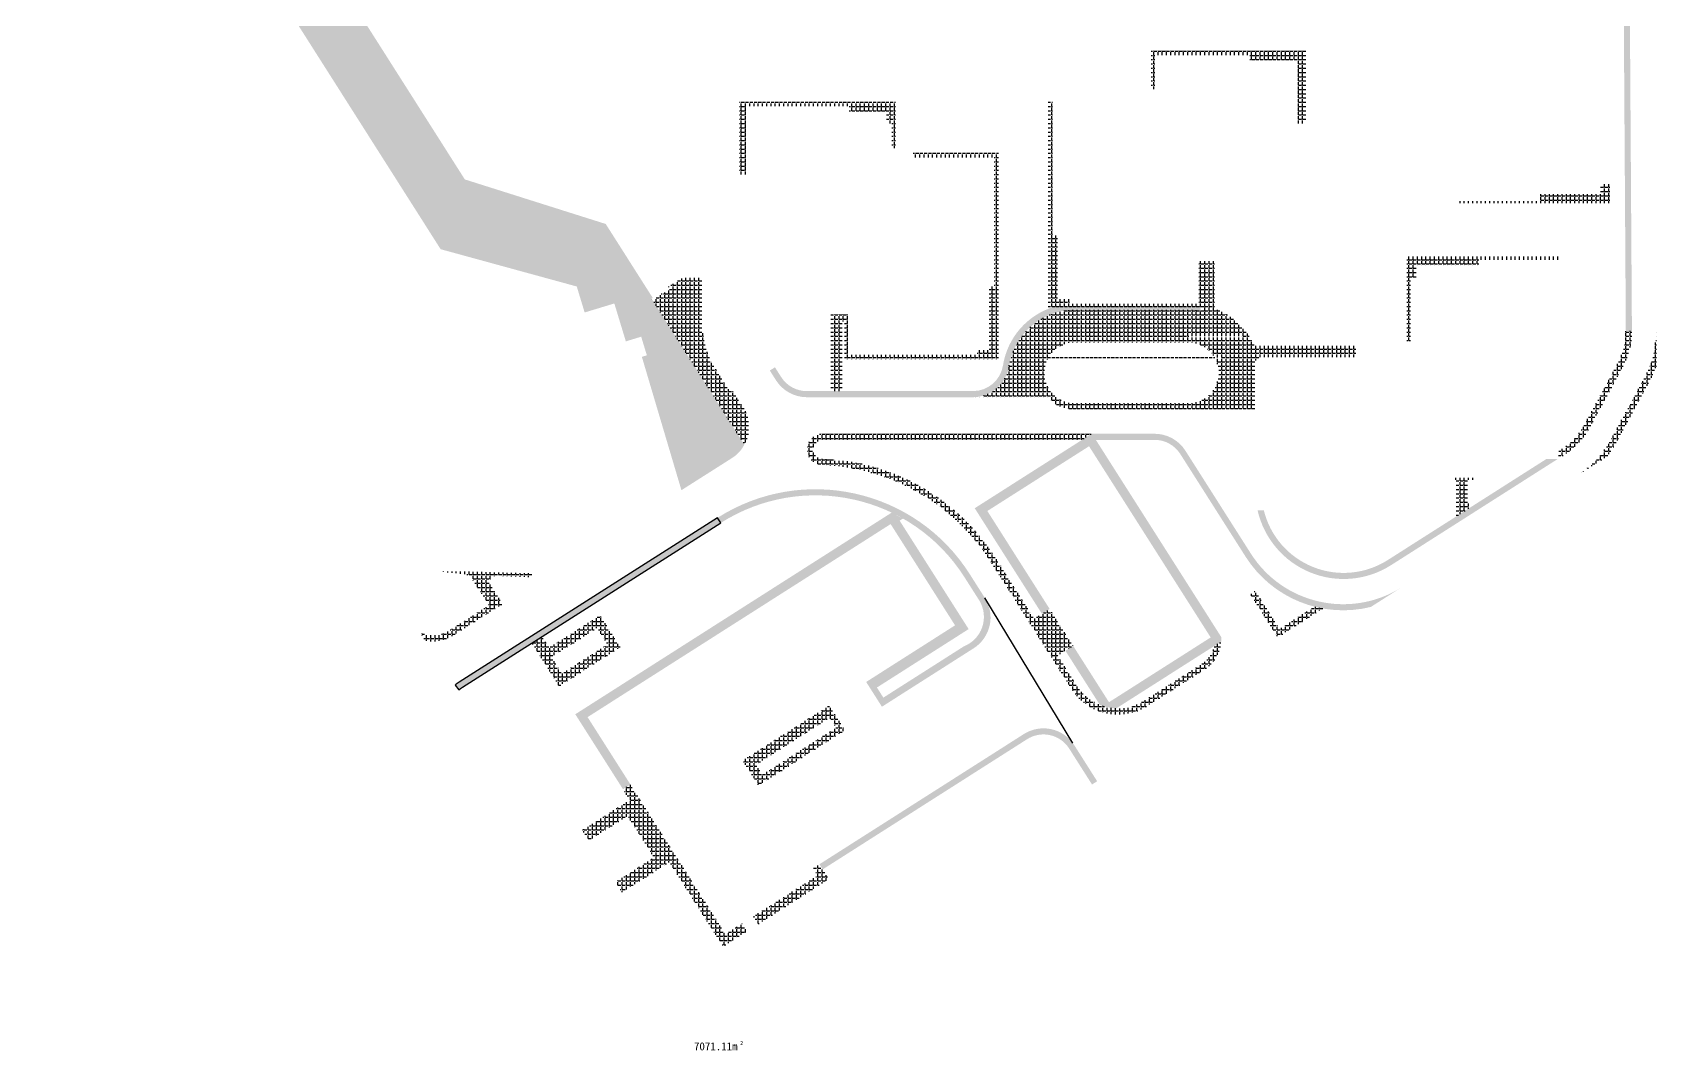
# Model space of a CAD drawing. Extents: x 1977 to 1034874806, y 3985 to 587211952.
# Drawn here: x 515718164 to 515984885, y 291547733 to 291714822 of the extents above; entities that cross this region are included whole.
import ezdxf

# ---------------------------------------------------------------- set-up
doc = ezdxf.new("R2010")
doc.units = 0
doc.header["$LTSCALE"] = 10
doc.header["$MEASUREMENT"] = 0
for name, color, linetype in [('PUB_TEXT', 7, 'Continuous'), ('SPACE', 7, 'Continuous'), ('SPACE_HATCH', 8, 'Continuous')]:
    doc.layers.add(name, color=color, linetype=linetype)
doc.styles.add('_TCH_SPACE', font='simhei.ttf', dxfattribs={"height": 5})
pattern_1 = [(0, (0, 0), (0, 698.5), [508, -190.5]), (90, (0, 0), (-698.5, 4.277078946022131e-14), [508, -190.5])]

msp = doc.modelspace()

# ---------------------------------------------------------------- hatches: boundary and pattern name
at = {"layer": 'SPACE_HATCH'}
h = msp.add_hatch(dxfattribs=at)
h.set_pattern_fill('ANGLE', color=256, scale=200, style=0)
h.set_pattern_definition(pattern_1)
h.paths.add_polyline_path([(515835072.4215041, 291647175.1451407), (515819842.0749345, 291671139.8287554), (515820030.1421967, 291671259.5465269), (515812311.9573627, 291683393.7649752), (515789169.4414191, 291690707.1289424), (515755003.270023, 291744421.8035914), (515718164.4698818, 291729858.0059409), (515721791.6201301, 291724155.546826), (515735057.6880588, 291729104.7418129), (515735342.3790828, 291728341.6418602), (515746960.2093948, 291732675.9259805), (515746746.7417655, 291733248.1152111), (515750064.3066293, 291734485.8048928), (515785195.958015, 291679253.2416011), (515807552.8625422, 291673133.444216), (515808849.8468417, 291668867.5164745), (515813723.5195185, 291670349.2754922), (515815615.4435675, 291664126.5237262), (515818135.5432668, 291664892.7180734), (515819065.2156607, 291661834.9206242), (515818244.8436082, 291661585.5001506), (515824742.8849679, 291639697.0436944), (515833064.8641822, 291644985.9359722, 0.1379964767346037)])
h = msp.add_hatch(dxfattribs=at)
h.set_pattern_fill('ANGLE', color=256, scale=200, style=0)
h.set_pattern_definition(pattern_1)
h.paths.add_polyline_path([(515980425.6595824, 291730767.7418855), (515979425.6806177, 291730761.2557291), (515979846.8747221, 291665825.2263173), (515980846.8536868, 291665831.7124738)])
h = msp.add_hatch(dxfattribs=at)
h.set_pattern_fill('ANGLE', color=256, scale=200, style=0)
h.set_pattern_definition(pattern_1)
h.paths.add_polyline_path([(515927397.7559674, 291711812.3322178), (515901897.7559693, 291711812.3322182), (515901897.7559814, 291705512.3322178), (515902497.7559592, 291705512.3322178), (515902497.7559905, 291711112.3322178), (515918097.7559674, 291711112.3321481), (515918097.7559674, 291710312.3322178), (515925897.7559674, 291710312.3322178), (515925897.7559674, 291699912.3322178), (515927397.7559674, 291699912.3322178)])
h = msp.add_hatch(dxfattribs=at)
h.set_pattern_fill('ANGLE', color=256, scale=200, style=0)
h.set_pattern_definition(pattern_1)
h.paths.add_polyline_path([(515859897.7559552, 291703412.3322419), (515834297.7559633, 291703412.3322424), (515834297.7559633, 291691512.3322424), (515835297.7559636, 291691512.3322424), (515835297.7559636, 291702712.3323283), (515852297.7559414, 291702712.3322713), (515852297.7559417, 291701912.3322424), (515858397.7559662, 291701912.3322424), (515858397.755956, 291699912.332258), (515859297.7559656, 291699912.3322621), (515859297.7559656, 291695812.3322338), (515859897.7559552, 291695812.3322338)])
h = msp.add_hatch(dxfattribs=at)
h.set_pattern_fill('ANGLE', color=256, scale=200, style=0)
h.set_pattern_definition(pattern_1)
h.paths.add_polyline_path([(515886497.7560012, 291681512.3322181), (515885697.7559448, 291681512.3322181), (515885697.7559449, 291703412.3322393), (515884997.7560011, 291703412.3322385), (515884997.7560083, 291669612.3322178), (515885372.454498, 291669612.3322178, -0.01342512082358942), (515885984.8083875, 291669812.6617004), (515909998.0848742, 291669812.6617004), (515909998.0848742, 291670144.9436616, -0.006346087767780427), (515910297.7559674, 291670090.3692852), (515910297.7559674, 291675812.6621962), (515909697.7559674, 291675812.6621962), (515909697.7559674, 291670312.3322178), (515888497.7559674, 291670312.3322178), (515888497.7559602, 291671112.3322178), (515886497.7560012, 291671112.3322178)])
h = msp.add_hatch(dxfattribs=at)
h.set_pattern_fill('ANGLE', color=256, scale=200, style=0)
h.set_pattern_definition(pattern_1)
h.paths.add_polyline_path([(515876797.7559109, 291661212.3322424), (515876797.7548143, 291695012.3583402), (515862797.7566453, 291695012.3583402), (515862797.7566453, 291694312.3323215), (515876097.7559851, 291694312.3323238), (515876097.7559851, 291673112.3322431), (515875297.7559294, 291673112.3322413), (515875297.7559294, 291662712.3322424), (515873297.7559581, 291662712.3322424), (515873297.7559581, 291661912.332211), (515852097.7559338, 291661912.332211), (515852097.7559338, 291667412.5189309), (515851497.7559633, 291667412.5189309), (515851497.7559633, 291661212.3322424)])
h = msp.add_hatch(dxfattribs=at)
h.set_pattern_fill('ANGLE', color=256, scale=200, style=0)
h.set_pattern_definition(pattern_1)
h.paths.add_polyline_path([(515977198.084751, 291689912.6620938), (515975698.0848873, 291689912.6620938), (515975698.0848873, 291688312.6620938), (515965698.0848073, 291688312.6620938), (515965698.0848073, 291687112.6621907), (515952598.0845923, 291687112.6621907), (515952598.0845923, 291686812.6622909), (515977198.084751, 291686812.6622974)])
h = msp.add_hatch(dxfattribs=at)
h.set_pattern_fill('ANGLE', color=256, scale=200, style=0)
h.set_pattern_definition(pattern_1)
h.paths.add_polyline_path([(515969097.7559499, 291678112.3322015), (515943897.7559499, 291678112.3322209), (515943897.7559499, 291664112.3321875), (515944497.7559499, 291664112.3321875), (515944497.7559499, 291674712.3322014), (515945397.7559499, 291674712.3322014), (515945397.7559499, 291676612.3322014), (515955697.7559499, 291676612.3322014), (515955697.7559499, 291677512.3322014), (515969097.7559499, 291677512.3322014)])
h = msp.add_hatch(dxfattribs=at)
h.set_pattern_fill('ANGLE', color=256, scale=200, style=0)
h.set_pattern_definition(pattern_1)
h.paths.add_polyline_path([(515912297.7559674, 291677312.3321958), (515909697.7559674, 291677312.3321958), (515909697.7559674, 291675812.6621962), (515910297.7559674, 291675812.6621962), (515910297.7559674, 291670090.3692852, -0.043432433180536), (515912297.7559674, 291669516.0349085)])
h = msp.add_hatch(dxfattribs=at)
h.set_pattern_fill('ANGLE', color=256, scale=200, style=0)
h.set_pattern_definition(pattern_1)
h.paths.add_polyline_path([(515821591.9490974, 291671874.7662879), (515821420.3671451, 291672144.5205028), (515821336.0088352, 291672090.8206257), (515821507.5716417, 291671821.0965108), (515820201.4086275, 291670990.288362), (515820030.1421967, 291671259.5465269), (515819842.0749342, 291671139.8287552), (515835072.4215041, 291647175.1451407, 0.2850770932216634), (515834910.4789968, 291653268.0676543), (515833657.075242, 291655240.2765206), (515832854.1640888, 291656507.2941527), (515832474.0597513, 291656266.4193041), (515830310.1582131, 291659681.0903071, -0.1421551589546855), (515828197.7559674, 291666960.8635064), (515828197.7559674, 291674563.0176393), (515824939.7080754, 291674563.0176393), (515822747.2703574, 291673169.6511831), (515822662.8635111, 291673075.4227846), (515822898.1121117, 291672705.5744368)])
h = msp.add_hatch(dxfattribs=at)
h.set_pattern_fill('ANGLE', color=256, scale=200, style=0)
h.set_pattern_definition(pattern_1)
h.paths.add_polyline_path([(515909998.0848742, 291670144.9436616), (515909998.0848742, 291669129.4379228, -0.3587881342271615), (515918997.5314201, 291658423.1324775), (515918998.0849079, 291658423.1324775), (515918998.0849079, 291661012.6617004), (515919690.4183488, 291661012.6617004, 0.3028876680581547)])
h = msp.add_hatch(dxfattribs=at)
h.set_pattern_fill('ANGLE', color=256, scale=200, style=0)
h.set_pattern_definition(pattern_1)
h.paths.add_polyline_path([(515878542.7424479, 291660024.9717288, -0.3690874370811618), (515889407.6467605, 291669311.4166227), (515907997.275791, 291669312.7840549, -0.04575907066747761), (515909998.0848742, 291669129.4379228), (515909998.0848742, 291669812.6617004), (515885984.8083875, 291669812.6617004, 0.2889238886465174), (515877554.9503151, 291660180.749463, -0.3690879842294515), (515872616.3478148, 291655959.6381469), (515845339.9580476, 291655957.6842661, -0.2566019546976395), (515841119.7054793, 291658275.8022255), (515840104.3405769, 291659873.4611181), (515839260.3616959, 291659337.0847126), (515840275.7265984, 291657739.4258199, 0.2566019546973975), (515845340.0296804, 291654957.6842687), (515872616.4194475, 291654959.6381495, 0.369087984231658)])
h = msp.add_hatch(dxfattribs=at)
h.set_pattern_fill('ANGLE', color=256, scale=200, style=0)
h.set_pattern_definition(pattern_1)
h.paths.add_polyline_path([(515851298.084751, 291667412.6621962), (515852097.7559338, 291667412.60489), (515852097.7559338, 291668512.3322204), (515849298.1134277, 291668512.3322204), (515849299.0127305, 291655957.9678639), (515851298.084751, 291655958.1110627)])
h = msp.add_hatch(dxfattribs=at)
h.set_pattern_fill('ANGLE', color=256, scale=200, style=0)
h.set_pattern_definition(pattern_1)
h.paths.add_polyline_path([(515918997.5314202, 291658423.1324775, 0.411299848310948), (515907997.2757912, 291669312.7840549), (515889407.6467606, 291669311.4166226, 0.3690874370811618), (515878542.742448, 291660024.9717288, -0.369087984231658), (515872616.4194476, 291654959.6381495), (515884879.8156047, 291654959.6381495, -0.6484115477066058), (515889349.2437678, 291664962.2085174), (515907977.7794559, 291664962.1741706, -1.001657708335699), (515907998.5151758, 291652962.2085775), (515918998.0849081, 291652962.2085775), (515918998.0849081, 291658423.1324775)])
h = msp.add_hatch(dxfattribs=at)
h.set_pattern_fill('ANGLE', color=256, scale=200, style=0)
h.set_pattern_definition(pattern_1)
h.paths.add_polyline_path([(515907977.7794558, 291664962.1741706), (515889350.0807084, 291664962.2085159), (515889350.009118, 291663962.2085184), (515907979.548539, 291663962.17417, -1.001819512966125), (515907998.4435309, 291653962.208575), (515889350.0093897, 291653962.208575, -1.000001843704503), (515889349.3113795, 291663962.2085198), (515889350.009118, 291663962.2085184), (515889350.0807084, 291664962.2085159, 1.000071620183113), (515889350.0810537, 291652962.2085775), (515907998.5151756, 291652962.2085776, 1.001657708335699)])
h = msp.add_hatch(dxfattribs=at)
h.set_pattern_fill('ANGLE', color=256, scale=200, style=0)
h.set_pattern_definition(pattern_1)
h.paths.add_polyline_path([(515979382.9661657, 291660009.6942117, 0.1270874421605142), (515980846.8536875, 291665831.7123582), (515979846.8747214, 291665825.226433, -0.1270874474989611), (515978504.9778278, 291660488.3762342), (515973001.2866039, 291650393.6233854, -0.1268589756305129), (515969250.6631935, 291646379.8790329), (515968798.0849079, 291646091.7637984), (515968798.0849079, 291644906.3227302), (515969787.685767, 291645536.3111604, 0.1268589756221296), (515973879.2749417, 291649914.9413629)])
h = msp.add_hatch(dxfattribs=at)
h.set_pattern_fill('ANGLE', color=256, scale=200, style=0)
h.set_pattern_definition(pattern_1)
h.paths.add_polyline_path([(515983772.9078549, 291657616.2840995, 0.04031217176182995), (515984885.2896243, 291660116.7985978), (515984846.8530026, 291665843.8752701, -0.1268686268536944), (515982894.9195171, 291658094.9661221), (515977387.915397, 291647994.13683, -0.1216930573274045), (515972205.3220938, 291642333.5945253), (515976784.1699278, 291645248.3849789, 0.03989200694968842), (515978265.903735, 291647515.4548077)])
h = msp.add_hatch(dxfattribs=at)
h.set_pattern_fill('ANGLE', color=256, scale=200, style=0)
h.set_pattern_definition(pattern_1)
h.paths.add_polyline_path([(515935497.7559499, 291663512.6622974), (515918812.9481539, 291663512.6622974, -0.04459317574404632), (515919563.5844589, 291661512.6622974), (515935497.7559499, 291661512.6622974)])
h = msp.add_hatch(dxfattribs=at)
h.set_pattern_fill('ANGLE', color=256, scale=200, style=0)
h.set_pattern_definition(pattern_1)
h.paths.add_polyline_path([(515892112.5204153, 291648961.018917), (515847974.7832616, 291648957.789407, 0.9999125112637591), (515847975.4602752, 291643829.568033), (515848011.2516473, 291644829.9802064, -1.011413588363158), (515847974.9386668, 291647957.7894157), (515890541.3963817, 291647960.9039569)])
h = msp.add_hatch(dxfattribs=at)
h.set_pattern_fill('ANGLE', color=256, scale=200, style=0)
h.set_pattern_definition(pattern_1)
h.paths.add_polyline_path([(515892163.2321992, 291648961.0226275), (515892112.5204153, 291648961.018917), (515872914.8408304, 291636740.541003), (515883952.805124, 291619400.52343), (515885218.1214854, 291620206.1129777), (515874985.7106423, 291636280.6516441), (515891688.7211696, 291646913.1226333), (515911664.8787852, 291615531.7089157), (515894961.8682579, 291604899.2379265), (515889079.1046374, 291614140.7268318), (515887813.7882761, 291613335.137284), (515893461.9045271, 291604462.2661238, 0.08719086127080924), (515896171.4055795, 291603891.0586231), (515913397.9537811, 291614856.7928359, 0.03035141160102985), (515913409.4183058, 291615584.4659863)])
h = msp.add_hatch(dxfattribs=at)
h.set_pattern_fill('ANGLE', color=256, scale=200, style=0)
h.set_pattern_definition(pattern_1)
h.paths.add_polyline_path([(515907512.1376066, 291646182.8480298, 0.2564542540919126), (515902449.614992, 291648961.7752709), (515892163.2321992, 291648961.0226275), (515892799.7627097, 291647961.0691991), (515902449.688161, 291647961.7752737, -0.2564542540931279), (515906668.4570065, 291645646.0025727), (515917397.7954262, 291628784.2883537, 0.3216598786250257), (515937957.5285193, 291620532.2275909), (515942888.0015461, 291623670.8546497, -0.4103211813027021), (515918241.4760265, 291629321.1338108)])
h = msp.add_hatch(dxfattribs=at)
h.set_pattern_fill('ANGLE', color=256, scale=200, style=0)
h.set_pattern_definition(pattern_1)
h.paths.add_polyline_path([(515848011.2141216, 291644828.9313167), (515847975.4603701, 291643829.5706837, -0.2468534453729905), (515875441.0300709, 291628114.2058033), (515881843.6988966, 291618057.7178014), (515882687.2431349, 291618594.7774982), (515876284.5466996, 291628651.3088659, 0.2468532628508797)])
h = msp.add_hatch(dxfattribs=at)
h.set_pattern_fill('ANGLE', color=256, scale=200, style=0)
h.set_pattern_definition(pattern_1)
h.paths.add_polyline_path([(515968650.9599274, 291644812.6617004), (515966788.8408104, 291644812.6617004), (515940747.8896472, 291628234.7679024, -0.5135142116602426), (515920385.3372712, 291636412.6617004), (515919357.923997, 291636412.6617004, 0.518849179691599), (515941284.9122205, 291627391.2000298)])
h = msp.add_hatch(dxfattribs=at)
h.set_pattern_fill('ANGLE', color=256, scale=200, style=0)
h.set_pattern_definition(pattern_1)
h.paths.add_polyline_path([(515953998.084751, 291641412.3322014), (515955198.084751, 291641412.3322014), (515955198.084751, 291641712.3321875), (515951697.7559499, 291641712.3321875), (515951697.7559499, 291641412.3322014), (515951998.084751, 291641412.3322014), (515951998.0847511, 291635396.7390021), (515953998.084751, 291636669.9562278)])
h = msp.add_hatch(dxfattribs=at)
h.set_pattern_fill('ANGLE', color=256, scale=200, style=0)
h.set_pattern_definition(pattern_1)
h.paths.add_polyline_path([(515830671.1176735, 291635170.5834348), (515831207.4940785, 291634326.6045535, -0.413996066666253), (515871226.2391151, 291625424.3050969), (515873728.9358004, 291621492.8083972, -0.4571009362967017), (515871156.8572544, 291614086.4304424), (515857063.1613256, 291605114.9451572), (515857671.7502026, 291604158.8864548), (515872732.9951472, 291613746.2748927, 0.4142168775396784), (515874572.5161126, 291622029.8114299), (515872069.8194274, 291625961.3081294, 0.4139960665737784)])
h = msp.add_hatch(dxfattribs=at)
h.set_pattern_fill('ANGLE', color=256, scale=200, style=0)
h.set_pattern_definition(pattern_1)
h.paths.add_polyline_path([(515857906.7477158, 291605651.9386417), (515856850.656475, 291607310.998246), (515871912.891063, 291616899.0175426), (515860582.894287, 291634697.8025818), (515861126.5766274, 291635043.8890787), (515859267.1107795, 291636016.6993733), (515807313.3844861, 291602923.5492182), (515815143.9818081, 291590622.0736569), (515816366.9273928, 291591400.5489197), (515809332.0675055, 291602451.9148728), (515859103.6632029, 291634134.5325319), (515869682.4378473, 291617515.8774626), (515855084.4543261, 291608223.3819327), (515857063.1613254, 291605114.9451571)])
h = msp.add_hatch(dxfattribs=at)
h.set_pattern_fill('ANGLE', color=256, scale=200, style=0)
h.set_pattern_definition([(0, (-1135224.331589639, -1718742.848568678), (0, 698.5), [508, -190.5]), (90, (-1135224.331589639, -1718742.848568678), (-698.5, 4.277078946022131e-14), [508, -190.5])])
h.paths.add_polyline_path([(515831207.4940785, 291634326.6045535), (515830671.1176735, 291635170.5834348), (515788251.7683092, 291608211.6884768, 0.03583810577384593), (515787561.6235616, 291607700.2194546), (515788189.4571082, 291606921.1244651, -0.03739741439515926), (515788788.1447142, 291607367.7095954)])
h = msp.add_hatch(dxfattribs=at)
h.set_pattern_fill('ANGLE', color=256, scale=200, style=0)
h.set_pattern_definition(pattern_1)
h.paths.add_polyline_path([(515795370.2426277, 291621029.7606782), (515792937.2828003, 291624851.750541), (515794178.9429159, 291625642.152737), (515800319.4971746, 291625398.4368046), (515800083.8323291, 291626047.6116349), (515783909.5245324, 291626496.2874279), (515789962.8407766, 291625809.4880003), (515793145.9085036, 291620800.9866146), (515786614.8026999, 291616650.2535499, -0.2509180181667847), (515781906.7623599, 291616299.0777903), (515782624.4479917, 291615014.5609962, 0.1990644155407494), (515787151.1791075, 291615806.2747186)])
h = msp.add_hatch(dxfattribs=at)
h.set_pattern_fill('ANGLE', color=256, scale=200, style=0)
h.set_pattern_definition(pattern_1)
h.paths.add_polyline_path([(515930108.9006503, 291620276.4555035), (515928718.9999641, 291620577.0738238), (515922983.9086127, 291616926.0652738), (515918996.5115578, 291623190.5520333), (515918209.3879573, 291622564.2783394), (515922676.9649155, 291615545.9676281)])
h = msp.add_hatch(dxfattribs=at)
h.set_pattern_fill('ANGLE', color=256, scale=200, style=0)
h.set_pattern_definition(pattern_1)
h.paths.add_polyline_path([(515885217.794344, 291620205.9046965), (515883952.805124, 291619400.52343), (515882681.4257578, 291618603.9146855), (515882687.2431349, 291618594.7774982), (515881843.6988967, 291618057.7178015), (515885695.3387578, 291612008.0577136), (515887804.1536071, 291613350.2728024), (515887804.122008, 291613350.3224428), (515886538.898632, 291612544.5850461), (515886548.4711094, 291612529.5472235), (515886548.7023435, 291612529.6944434), (515887793.9942349, 291613343.7022389), (515886538.8201423, 291612544.7083489), (515886538.898632, 291612544.5850461), (515889069.2531451, 291614155.4813246)])
h = msp.add_hatch(dxfattribs=at)
h.set_pattern_fill('ANGLE', color=256, scale=200, style=0)
h.set_pattern_definition(pattern_1)
h.paths.add_polyline_path([(515810917.909558, 291617093.7982302), (515813441.7790039, 291613128.9420867), (515814707.1585454, 291613934.4322851), (515811377.7989621, 291619164.6679043), (515803026.2941802, 291613848.4327164), (515801863.7422151, 291615677.6827812), (515800174.448079, 291614604.0806617), (515804665.5477694, 291607548.8170746), (515813441.3560075, 291613129.6065901), (515812636.2886801, 291614394.3218251), (515805128.3699495, 291609615.0794767), (515803409.9911087, 291612314.5560605)])
h = msp.add_hatch(dxfattribs=at)
h.set_pattern_fill('ANGLE', color=256, scale=200, style=0)
h.set_pattern_definition(pattern_1)
h.paths.add_polyline_path([(515901274.672378, 291604294.024299), (515910654.885722, 291610264.6068061, 0.2352083719400309), (515913397.9537811, 291614856.7928359), (515912276.1003503, 291614142.6656409, -0.1932216161373867), (515910116.3848983, 291611107.2337633), (515900737.7100986, 291605137.6305522, -0.4141797389859976), (515889693.6579568, 291607590.0030032), (515886548.7023435, 291612529.6944434), (515885705.1581051, 291611992.6347466), (515888850.1137185, 291607052.9433064, 0.4141797389851978)])
h = msp.add_hatch(dxfattribs=at)
h.set_pattern_fill('ANGLE', color=256, scale=200, style=0)
h.set_pattern_definition(pattern_1)
h.paths.add_polyline_path([(515849942.2402706, 291602912.1476431), (515849019.0685313, 291604362.3982291), (515834800.419923, 291595311.3730509), (515837387.7154508, 291591246.8781202), (515838653.095036, 291592052.3683469), (515836988.9712477, 291594666.6126916)])
h = msp.add_hatch(dxfattribs=at)
h.set_pattern_fill('ANGLE', color=256, scale=200, style=0)
h.set_pattern_definition(pattern_1)
h.paths.add_polyline_path([(515851606.3637412, 291600297.903797), (515849942.2402706, 291602912.1476431), (515849098.6538767, 291602375.1541566), (515850153.968617, 291600717.3143986), (515838045.0045345, 291593007.6441296), (515838653.0947203, 291592052.3688428)])
h = msp.add_hatch(dxfattribs=at)
h.set_pattern_fill('ANGLE', color=256, scale=200, style=0)
h.set_pattern_definition(pattern_1)
h.paths.add_polyline_path([(515881518.2414013, 291598829.7054393, -0.38983359147963), (515888181.1485391, 291597640.9640751, -0.01157058108334861), (515889065.7361864, 291596283.6007149), (515892178.8567614, 291591390.5663993), (515893023.0619371, 291591927.9682253), (515889264.7328463, 291597833.7254676, 0.4142140789294382), (515880981.2479165, 291599673.2918293), (515847406.6446034, 291578301.0370969), (515847943.6380854, 291577457.4507105)])
h = msp.add_hatch(dxfattribs=at)
h.set_pattern_fill('ANGLE', color=256, scale=200, style=0)
h.set_pattern_definition(pattern_1)
h.paths.add_polyline_path([(515816366.9273928, 291591400.5489197), (515815143.9597318, 291590622.059604), (515816271.4118655, 291588850.8818453), (515808468.8700343, 291583883.7609472), (515809542.8539468, 291582196.5862199), (515815910.9838609, 291586250.5563059), (515820261.2478226, 291579417.9927961), (515813892.446375, 291575363.5952099), (515814966.4302874, 291573676.4204827), (515822769.0324726, 291578643.5798023), (515831585.4899761, 291564793.4443786), (515835498.2960616, 291567305.9918318), (515834692.9579505, 291568571.1324524), (515831993.1940346, 291566852.5701536)])
h = msp.add_hatch(dxfattribs=at)
h.set_pattern_fill('ANGLE', color=256, scale=200, style=0)
h.set_pattern_definition(pattern_1)
h.paths.add_polyline_path([(515837364.0681927, 291568471.8569353), (515848963.3696154, 291575855.510155), (515847406.6446031, 291578301.0370968), (515846394.3409359, 291577656.6449162), (515847145.5757213, 291576476.4975597), (515836558.5762908, 291569737.2355483)])

# ---------------------------------------------------------------- linework, layer by layer
at = {"layer": 'SPACE'}
msp.add_lwpolyline([(515831207.4940785, 291634326.6045535), (515830671.1176735, 291635170.5834348), (515788251.7683092, 291608211.6884768, 0.03583810577384593), (515787561.6235616, 291607700.2194546), (515788189.4571082, 291606921.1244651, -0.03739741439515926), (515788788.1447142, 291607367.7095954)], format="xyb", close=True, dxfattribs=at)
at = {"layer": 'SPACE_HATCH', "ltscale": 0.02}
msp.add_lwpolyline([(515889027.550044, 291598179.0878534), (515874572.5157652, 291622029.8119757)], dxfattribs=at)

# ---------------------------------------------------------------- texts
at = {"layer": 'PUB_TEXT', "style": '_TCH_SPACE'}
for s, height, p in [('7071.11m', 1314.345991561182, (515826804.6222582, 291547754.488184)), ('2', 657.1729957805908, (515834365.8036928, 291548629.488184))]:
    msp.add_text(s, height=height, dxfattribs=at).set_placement(p)

doc.saveas('drawing.dxf')
